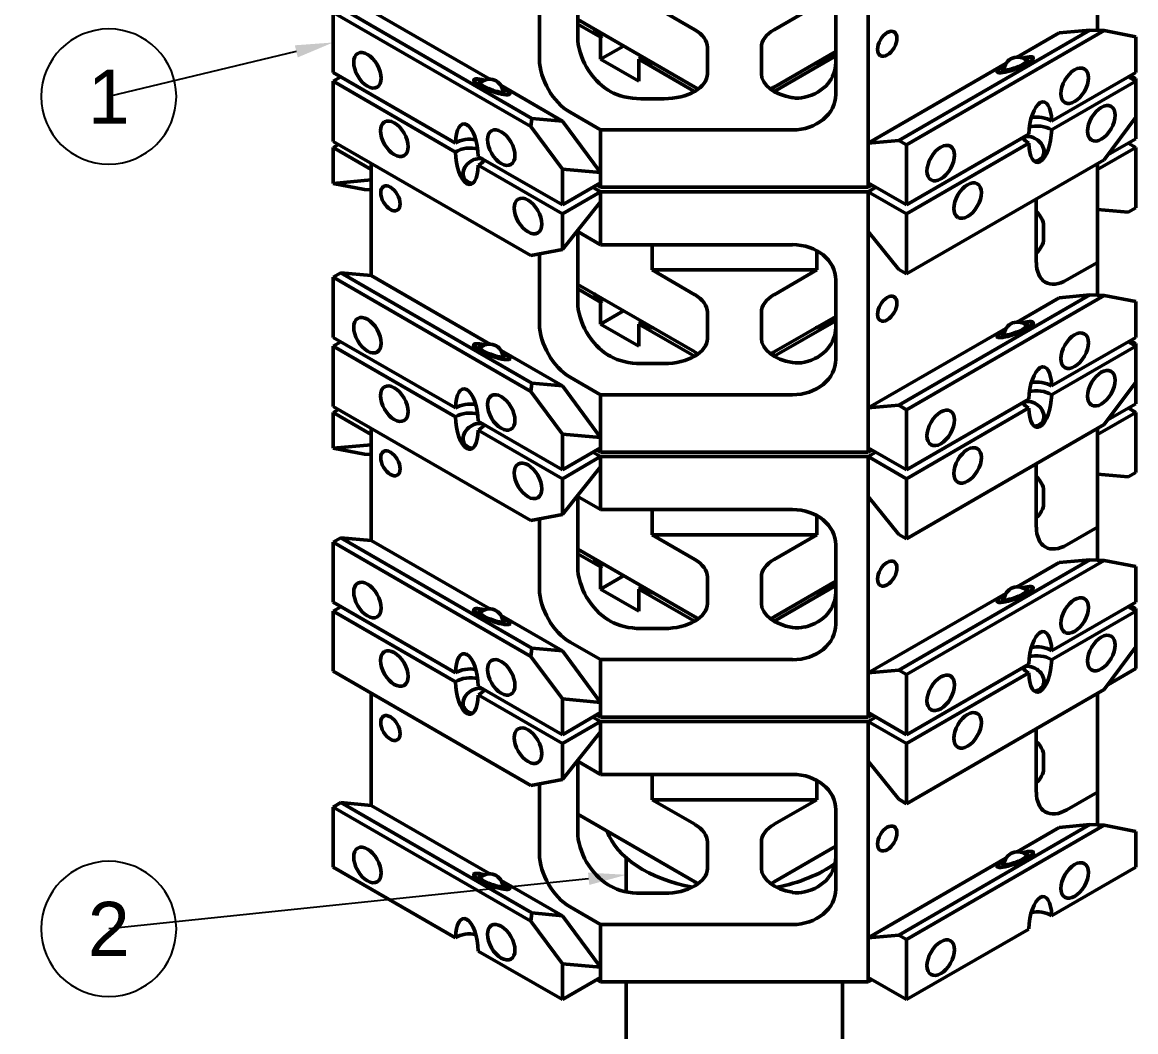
# Model space of a CAD drawing. Header units: millimetres. Extents: x 0 to 420, y 0 to 297.
# Drawn here: x 107.6 to 210.6, y 118.9 to 212.3 of the extents above; entities that cross this region are included whole.
import ezdxf
from ezdxf import colors
from ezdxf.entities.mleader import LeaderData, LeaderLine
from ezdxf.math import Vec2, Vec3

# ---------------------------------------------------------------- set-up
doc = ezdxf.new("R2010")
doc.units = ezdxf.units.MM
doc.header["$LTSCALE"] = 0.75
doc.layers.add('Balloons', color=7, linetype='Continuous', lineweight=25)
doc.layers.add('Visible', color=7, linetype='Continuous', lineweight=50)
doc.styles.get("Standard").update_dxf_attribs({"font": 'arial.ttf'})

# ---------------------------------------------------------------- blocks, each defined once
blk = doc.blocks.new('*B5')
at = {"transparency": 16777216}
for start, end in [(90, 270), (270, 90)]:
    blk.add_arc((0, 0), 6.25, start, end, dxfattribs=at)
at = {"transparency": 16777216, "insert": (0, 0), "char_height": 5, "attachment_point": 5}
blk.add_mtext('2', dxfattribs=at)
blk = doc.blocks.new('*B6')
at = {"transparency": 16777216}
for start, end in [(90, 270), (270, 90)]:
    blk.add_arc((0, 0), 6.25, start, end, dxfattribs=at)
at = {"transparency": 16777216, "insert": (0, 0), "char_height": 5, "attachment_point": 5}
blk.add_mtext('1', dxfattribs=at)

msp = doc.modelspace()

# ---------------------------------------------------------------- linework, layer by layer
at = {"layer": 'Visible', "extrusion": (-0.707107, -0.408248, 0.57735)}
for p, q in [((185.9, 197.03), (185.9, 221.12)), ((159.03, 217.44), (159.03, 210.91)), ((155.49, 208.87), (155.49, 215.36)), ((207.11, 211.54), (207.11, 214.58)), ((136.4, 213.2), (154.69, 202.64)), ((136.4, 207.64), (136.4, 213.2)), ((137.11, 213.61), (154.78, 203.4)), ((139.93, 213.36), (150.9, 207.03)), ((169.85, 211.6), (165.9, 213.88)), ((177.19, 211.6), (181.15, 213.88)), ((169.85, 206.29), (159.03, 212.54)), ((182.9, 212.95), (182.9, 205.6)), ((161.15, 210.91), (159.03, 212.13)), ((161.3, 210.99), (161.3, 211.23)), ((188.72, 201.36), (206.4, 211.57)), ((189.43, 200.96), (207.72, 211.52)), ((199.68, 209.07), (203.57, 211.32)), ((206.4, 211.57), (203.57, 211.32)), ((206.4, 211.57), (207.72, 211.52)), ((207.72, 211.52), (210.64, 210.95)), ((161.15, 210.91), (161.3, 210.99)), ((161.15, 208.87), (161.15, 210.91)), ((210.64, 210.95), (210.64, 207.64)), ((161.15, 208.87), (163.27, 210.09)), ((164.83, 209.19), (164.83, 208.95)), ((171.02, 207.53), (171.02, 209.97)), ((176.02, 207.53), (176.02, 209.97)), ((182.9, 209.59), (177.19, 206.29)), ((177.21, 205.89), (182.9, 209.18)), ((164.68, 206.83), (161.15, 208.87)), ((164.83, 208.95), (164.68, 208.87)), ((164.68, 208.87), (164.68, 206.83)), ((169.84, 205.89), (164.68, 208.87)), ((185.9, 201.11), (198.64, 208.47)), ((201.16, 208.91), (201.13, 209)), ((147.71, 201.11), (136.4, 207.64)), ((137.11, 207.23), (136.4, 206.83)), ((197.9, 207.65), (197.86, 207.73)), ((210.64, 207.64), (202.86, 203.15)), ((209.94, 207.23), (210.64, 206.83)), ((210.64, 207.08), (210.16, 207.36)), ((210.43, 206.95), (210.64, 207.08)), ((210.64, 206.83), (210.64, 207.08)), ((147.71, 200.29), (136.4, 206.83)), ((136.4, 206.83), (136.4, 201.27)), ((149.42, 206.87), (149.45, 206.96)), ((151.94, 206.43), (157.61, 203.15)), ((161.85, 206.01), (162.05, 205.9)), ((210.64, 206.83), (202.86, 202.33)), ((210.64, 203.52), (210.64, 206.83)), ((152.68, 205.61), (152.71, 205.69)), ((164.87, 205.22), (167.02, 205.22)), ((161.15, 202.34), (158.32, 203.97)), ((154.78, 203.4), (154.69, 202.64)), ((154.78, 203.4), (157.61, 203.15)), ((157.61, 203.15), (161.15, 198.39)), ((207.72, 199.58), (210.64, 203.52)), ((210.64, 201.52), (210.64, 203.52)), ((154.69, 202.64), (157.61, 198.71)), ((178.9, 202.34), (161.15, 202.34)), ((161.15, 197.03), (161.15, 202.34)), ((200.75, 201.93), (189.43, 195.4)), ((136.4, 201.27), (154.69, 190.71)), ((136.4, 200.7), (136.89, 200.98)), ((185.9, 201.11), (188.72, 201.36)), ((185.9, 197.44), (185.9, 201.11)), ((188.72, 201.36), (189.43, 200.96)), ((200.75, 201.11), (189.43, 194.58)), ((189.43, 195.4), (189.43, 200.96)), ((200.63, 201.73), (200.48, 201.72)), ((208.05, 200.02), (210.64, 201.52)), ((209.94, 201.11), (210.64, 200.7)), ((139.93, 198.66), (136.4, 200.7)), ((136.4, 197.39), (136.4, 200.7)), ((157.61, 195.4), (149.83, 199.89)), ((202.08, 200.7), (202.13, 200.56)), ((207.11, 198.66), (210.64, 200.7)), ((210.64, 200.7), (210.64, 195.14)), ((139.93, 188.86), (139.93, 199.23)), ((157.61, 194.58), (149.83, 199.07)), ((149.95, 199.68), (150.1, 199.68)), ((189.43, 189.02), (207.72, 199.58)), ((207.11, 199.23), (207.11, 190.09)), ((148.49, 198.66), (148.45, 198.52)), ((161.15, 198.39), (157.61, 198.71)), ((157.61, 198.71), (157.61, 195.4)), ((161.15, 198.39), (161.15, 197.44)), ((139.93, 197.71), (136.4, 197.39)), ((139.32, 196.83), (136.4, 197.39)), ((139.93, 196.81), (139.32, 196.83)), ((161.15, 197.44), (157.61, 195.4)), ((161.15, 196.62), (160.44, 197.03)), ((161.15, 196.62), (160.44, 197.03)), ((161.15, 197.03), (160.79, 197.23)), ((185.9, 197.03), (161.15, 197.03)), ((185.9, 197.44), (189.43, 195.4)), ((186.25, 197.23), (185.9, 197.03)), ((186.6, 197.03), (185.9, 196.62)), ((186.6, 197.03), (185.9, 196.62)), ((161.15, 196.62), (157.61, 194.58)), ((161.15, 191.72), (161.15, 196.62)), ((185.9, 196.62), (161.15, 196.62)), ((161.15, 195.67), (161.15, 196.62)), ((185.9, 172.53), (185.9, 196.62)), ((185.9, 196.62), (185.9, 192.95)), ((185.9, 196.62), (189.43, 194.58)), ((201.45, 195.96), (201.45, 190.09)), ((161.15, 195.67), (157.61, 191.27)), ((207.11, 194.99), (209.94, 194.73)), ((209.94, 194.73), (210.64, 195.14)), ((157.61, 191.27), (157.61, 194.58)), ((189.43, 194.58), (189.43, 189.02)), ((158.98, 192.97), (161.15, 191.72)), ((159.03, 192.95), (159.03, 186.41)), ((185.9, 192.95), (188.72, 189.43)), ((202.11, 192.24), (202.11, 193.48)), ((161.15, 191.72), (178.9, 191.72)), ((165.9, 189.39), (165.9, 191.72)), ((154.69, 190.71), (157.61, 191.27)), ((155.49, 184.37), (155.49, 190.86)), ((181.15, 189.39), (181.15, 191.15)), ((204.28, 188.46), (207.11, 190.09)), ((207.11, 187.05), (207.11, 190.09)), ((137.11, 189.12), (136.4, 188.71)), ((136.4, 188.71), (154.69, 178.15)), ((136.4, 183.15), (136.4, 188.71)), ((139.93, 188.86), (137.11, 189.12)), ((137.11, 189.12), (154.78, 178.91)), ((139.93, 188.86), (150.9, 182.53)), ((169.85, 187.1), (165.9, 189.39)), ((181.15, 189.39), (165.9, 189.39)), ((177.19, 187.1), (181.15, 189.39)), ((188.72, 189.43), (189.43, 189.02)), ((169.85, 181.8), (159.03, 188.05)), ((161.15, 186.41), (159.03, 187.64)), ((182.9, 188.46), (182.9, 181.11)), ((161.15, 186.41), (161.3, 186.5)), ((161.3, 186.5), (161.3, 186.74)), ((188.72, 176.87), (206.4, 187.07)), ((189.43, 176.46), (207.72, 187.02)), ((199.68, 184.57), (203.57, 186.82)), ((206.4, 187.07), (203.57, 186.82)), ((206.4, 187.07), (207.72, 187.02)), ((207.72, 187.02), (210.64, 186.46)), ((210.64, 186.46), (210.64, 183.15)), ((161.15, 184.37), (161.15, 186.41)), ((161.15, 184.37), (163.27, 185.6)), ((171.02, 183.04), (171.02, 185.47)), ((176.02, 183.04), (176.02, 185.47)), ((164.68, 182.33), (161.15, 184.37)), ((164.83, 184.46), (164.68, 184.37)), ((164.68, 184.37), (164.68, 182.33)), ((169.84, 181.4), (164.68, 184.37)), ((164.83, 184.7), (164.83, 184.46)), ((182.9, 185.09), (177.19, 181.8)), ((177.21, 181.4), (182.9, 184.68)), ((201.16, 184.42), (201.13, 184.5)), ((185.9, 176.62), (198.64, 183.97)), ((147.71, 176.62), (136.4, 183.15)), ((137.11, 182.74), (136.4, 182.33)), ((147.71, 175.8), (136.4, 182.33)), ((136.4, 182.33), (136.4, 176.77)), ((149.42, 182.38), (149.45, 182.46)), ((197.9, 183.15), (197.86, 183.24)), ((210.64, 183.15), (202.86, 178.66)), ((210.64, 182.33), (202.86, 177.84)), ((209.94, 182.74), (210.64, 182.33)), ((210.64, 182.58), (210.16, 182.87)), ((210.43, 182.46), (210.64, 182.58)), ((210.64, 182.33), (210.64, 182.58)), ((210.64, 179.02), (210.64, 182.33)), ((151.94, 181.93), (157.61, 178.66)), ((161.85, 181.51), (162.05, 181.4)), ((152.68, 181.11), (152.71, 181.2)), ((164.87, 180.73), (167.02, 180.73)), ((161.15, 177.84), (158.32, 179.47)), ((154.78, 178.91), (154.69, 178.15)), ((154.78, 178.91), (157.61, 178.66)), ((157.61, 178.66), (161.15, 173.89)), ((207.72, 175.08), (210.64, 179.02)), ((210.64, 177.02), (210.64, 179.02)), ((154.69, 178.15), (157.61, 174.21)), ((178.9, 177.84), (161.15, 177.84)), ((161.15, 172.53), (161.15, 177.84)), ((200.75, 177.43), (189.43, 170.9)), ((200.63, 177.23), (200.48, 177.23)), ((136.4, 176.77), (154.69, 166.21)), ((136.4, 176.21), (136.89, 176.49)), ((139.93, 174.17), (136.4, 176.21)), ((136.4, 172.9), (136.4, 176.21)), ((185.9, 176.62), (188.72, 176.87)), ((185.9, 172.94), (185.9, 176.62)), ((188.72, 176.87), (189.43, 176.46)), ((200.75, 176.62), (189.43, 170.08)), ((189.43, 170.9), (189.43, 176.46)), ((202.08, 176.21), (202.13, 176.07)), ((207.11, 174.17), (210.64, 176.21)), ((208.05, 175.53), (210.64, 177.02)), ((209.94, 176.62), (210.64, 176.21)), ((210.64, 176.21), (210.64, 170.65)), ((157.61, 170.9), (149.83, 175.39)), ((149.95, 175.19), (150.1, 175.19)), ((139.93, 164.37), (139.93, 174.73)), ((148.49, 174.16), (148.45, 174.03)), ((157.61, 170.08), (149.83, 174.58)), ((161.15, 173.89), (157.61, 174.21)), ((157.61, 174.21), (157.61, 170.9)), ((189.43, 164.52), (207.72, 175.08)), ((207.11, 174.73), (207.11, 165.59)), ((139.93, 173.21), (136.4, 172.9)), ((161.15, 173.89), (161.15, 172.94)), ((139.32, 172.34), (136.4, 172.9)), ((139.93, 172.31), (139.32, 172.34)), ((161.15, 172.94), (157.61, 170.9)), ((161.15, 172.13), (157.61, 170.08)), ((161.15, 172.13), (160.44, 172.53)), ((161.15, 172.13), (160.44, 172.53)), ((161.15, 172.53), (160.79, 172.74)), ((185.9, 172.53), (161.15, 172.53)), ((161.15, 167.23), (161.15, 172.13)), ((185.9, 172.13), (161.15, 172.13)), ((161.15, 171.17), (161.15, 172.13)), ((185.9, 172.94), (189.43, 170.9)), ((186.25, 172.74), (185.9, 172.53)), ((186.6, 172.53), (185.9, 172.13)), ((186.6, 172.53), (185.9, 172.13)), ((185.9, 148.04), (185.9, 172.13)), ((185.9, 172.13), (185.9, 168.45)), ((185.9, 172.13), (189.43, 170.08)), ((161.15, 171.17), (157.61, 166.77)), ((201.45, 171.46), (201.45, 165.59)), ((157.61, 166.77), (157.61, 170.08)), ((189.43, 170.08), (189.43, 164.52)), ((207.11, 170.49), (209.94, 170.24)), ((209.94, 170.24), (210.64, 170.65)), ((202.11, 167.75), (202.11, 168.98)), ((158.98, 168.48), (161.15, 167.23)), ((159.03, 168.45), (159.03, 161.92)), ((185.9, 168.45), (188.72, 164.93)), ((161.15, 167.23), (178.9, 167.23)), ((165.9, 164.89), (165.9, 167.23)), ((154.69, 166.21), (157.61, 166.77)), ((155.49, 159.88), (155.49, 166.37)), ((181.15, 164.89), (181.15, 166.66)), ((169.85, 162.61), (165.9, 164.89)), ((181.15, 164.89), (165.9, 164.89)), ((177.19, 162.61), (181.15, 164.89)), ((188.72, 164.93), (189.43, 164.52)), ((204.28, 163.96), (207.11, 165.59)), ((207.11, 162.55), (207.11, 165.59)), ((137.11, 164.62), (136.4, 164.21)), ((136.4, 164.21), (154.69, 153.65)), ((136.4, 158.65), (136.4, 164.21)), ((139.93, 164.37), (137.11, 164.62)), ((137.11, 164.62), (154.78, 154.41)), ((139.93, 164.37), (150.9, 158.04)), ((182.9, 163.96), (182.9, 156.61)), ((169.85, 157.3), (159.03, 163.55)), ((161.15, 161.92), (159.03, 163.14)), ((161.15, 161.92), (161.3, 162)), ((161.15, 159.88), (161.15, 161.92)), ((161.3, 162), (161.3, 162.24)), ((188.72, 152.37), (206.4, 162.58)), ((189.43, 151.97), (207.72, 162.53)), ((199.68, 160.08), (203.57, 162.33)), ((206.4, 162.58), (203.57, 162.33)), ((206.4, 162.58), (207.72, 162.53)), ((207.72, 162.53), (210.64, 161.96)), ((210.64, 161.96), (210.64, 158.65)), ((161.15, 159.88), (163.27, 161.1)), ((171.02, 158.54), (171.02, 160.98)), ((176.02, 158.54), (176.02, 160.98)), ((164.68, 157.84), (161.15, 159.88)), ((164.83, 159.96), (164.68, 159.88)), ((164.68, 159.88), (164.68, 157.84)), ((169.84, 156.9), (164.68, 159.88)), ((164.83, 160.2), (164.83, 159.96)), ((182.9, 160.6), (177.19, 157.3)), ((177.21, 156.9), (182.9, 160.19)), ((201.16, 159.92), (201.13, 160.01)), ((147.71, 152.12), (136.4, 158.65)), ((185.9, 152.12), (198.64, 159.48)), ((197.9, 158.66), (197.86, 158.74)), ((210.64, 158.65), (202.86, 154.16)), ((137.11, 158.24), (136.4, 157.84)), ((147.71, 151.3), (136.4, 157.84)), ((136.4, 157.84), (136.4, 152.28)), ((149.42, 157.88), (149.45, 157.97)), ((210.64, 157.84), (202.86, 153.34)), ((209.94, 158.24), (210.64, 157.84)), ((210.64, 158.09), (210.16, 158.37)), ((210.43, 157.96), (210.64, 158.09)), ((210.64, 157.84), (210.64, 158.09)), ((210.64, 154.53), (210.64, 157.84)), ((151.94, 157.44), (157.61, 154.16)), ((152.68, 156.62), (152.71, 156.7)), ((161.85, 157.02), (162.05, 156.91)), ((164.87, 156.23), (167.02, 156.23)), ((161.15, 153.35), (158.32, 154.98)), ((207.72, 150.59), (210.64, 154.53)), ((210.64, 152.53), (210.64, 154.53)), ((154.78, 154.41), (154.69, 153.65)), ((154.69, 153.65), (157.61, 149.72)), ((154.78, 154.41), (157.61, 154.16)), ((157.61, 154.16), (161.15, 149.4)), ((178.9, 153.35), (161.15, 153.35)), ((161.15, 148.04), (161.15, 153.35)), ((200.75, 152.94), (189.43, 146.41)), ((200.63, 152.74), (200.48, 152.73)), ((208.05, 151.03), (210.64, 152.53)), ((136.4, 152.28), (154.69, 141.72)), ((185.9, 152.12), (188.72, 152.37)), ((185.9, 148.45), (185.9, 152.12)), ((188.72, 152.37), (189.43, 151.97)), ((200.75, 152.12), (189.43, 145.59)), ((189.43, 146.41), (189.43, 151.97)), ((202.08, 151.71), (202.13, 151.58)), ((157.61, 146.41), (149.83, 150.9)), ((149.95, 150.69), (150.1, 150.69)), ((189.43, 140.03), (207.72, 150.59)), ((139.93, 139.87), (139.93, 150.24)), ((148.49, 149.67), (148.45, 149.53)), ((157.61, 145.59), (149.83, 150.08)), ((161.15, 149.4), (157.61, 149.72)), ((157.61, 149.72), (157.61, 146.41)), ((161.15, 149.4), (161.15, 148.45)), ((207.11, 150.24), (207.11, 141.1)), ((161.15, 148.45), (157.61, 146.41)), ((185.9, 148.45), (189.43, 146.41)), ((161.15, 147.63), (157.61, 145.59)), ((161.15, 147.63), (160.44, 148.04)), ((161.15, 147.63), (160.44, 148.04)), ((161.15, 148.04), (160.79, 148.24)), ((185.9, 148.04), (161.15, 148.04)), ((161.15, 142.73), (161.15, 147.63)), ((185.9, 147.63), (161.15, 147.63)), ((161.15, 146.68), (161.15, 147.63)), ((186.25, 148.24), (185.9, 148.04)), ((186.6, 148.04), (185.9, 147.63)), ((186.6, 148.04), (185.9, 147.63)), ((185.9, 123.54), (185.9, 147.63)), ((185.9, 147.63), (185.9, 143.96)), ((185.9, 147.63), (189.43, 145.59)), ((161.15, 146.68), (157.61, 142.28)), ((201.45, 146.97), (201.45, 141.1)), ((157.61, 142.28), (157.61, 145.59)), ((189.43, 145.59), (189.43, 140.03)), ((202.11, 143.25), (202.11, 144.49)), ((158.98, 143.98), (161.15, 142.73)), ((159.03, 143.96), (159.03, 137.42)), ((185.9, 143.96), (188.72, 140.44)), ((154.69, 141.72), (157.61, 142.28)), ((161.15, 142.73), (178.9, 142.73)), ((165.9, 140.4), (165.9, 142.73)), ((181.15, 140.4), (181.15, 142.17)), ((155.49, 135.38), (155.49, 141.87)), ((137.11, 140.13), (136.4, 139.72)), ((139.93, 139.87), (137.11, 140.13)), ((137.11, 140.13), (154.78, 129.92)), ((169.85, 138.12), (165.9, 140.4)), ((181.15, 140.4), (165.9, 140.4)), ((177.19, 138.12), (181.15, 140.4)), ((188.72, 140.44), (189.43, 140.03)), ((204.28, 139.47), (207.11, 141.1)), ((207.11, 138.06), (207.11, 141.1)), ((136.4, 139.72), (154.69, 129.16)), ((136.4, 134.16), (136.4, 139.72)), ((139.93, 139.87), (150.9, 133.54)), ((169.85, 132.81), (159.03, 139.06)), ((182.9, 139.47), (182.9, 132.12)), ((188.72, 127.88), (206.4, 138.09)), ((189.43, 127.47), (207.72, 138.03)), ((206.4, 138.09), (203.57, 137.83)), ((206.4, 138.09), (207.72, 138.03)), ((207.72, 138.03), (210.64, 137.47)), ((199.68, 135.58), (203.57, 137.83)), ((210.64, 137.47), (210.64, 134.16)), ((171.02, 134.05), (171.02, 136.48)), ((176.02, 134.05), (176.02, 136.48)), ((182.9, 136.1), (177.19, 132.81)), ((163.52, 135.02), (163.52, 131.87)), ((185.9, 127.63), (198.64, 134.98)), ((201.16, 135.43), (201.13, 135.51)), ((147.71, 127.63), (136.4, 134.16)), ((197.9, 134.16), (197.86, 134.25)), ((210.64, 134.16), (202.86, 129.67)), ((149.42, 133.39), (149.45, 133.47)), ((151.94, 132.94), (157.61, 129.67)), ((152.68, 132.12), (152.71, 132.21)), ((161.85, 132.53), (162.05, 132.41)), ((164.87, 131.74), (167.02, 131.74)), ((154.78, 129.92), (154.69, 129.16)), ((154.78, 129.92), (157.61, 129.67)), ((161.15, 128.85), (158.32, 130.48)), ((154.69, 129.16), (157.61, 125.22)), ((157.61, 129.67), (161.15, 124.9)), ((178.9, 128.85), (161.15, 128.85)), ((161.15, 123.54), (161.15, 128.85)), ((185.9, 127.63), (188.72, 127.88)), ((188.72, 127.88), (189.43, 127.47)), ((200.75, 128.44), (189.43, 121.91)), ((185.9, 123.95), (185.9, 127.63)), ((189.43, 121.91), (189.43, 127.47)), ((157.61, 121.91), (149.83, 126.4)), ((161.15, 124.9), (157.61, 125.22)), ((157.61, 125.22), (157.61, 121.91)), ((161.15, 124.9), (161.15, 123.95)), ((161.15, 123.95), (157.61, 121.91)), ((161.15, 123.54), (160.79, 123.75)), ((185.9, 123.95), (189.43, 121.91)), ((186.25, 123.75), (185.9, 123.54)), ((185.9, 123.54), (161.15, 123.54)), ((163.52, 123.54), (163.52, 14.75)), ((183.52, 123.54), (183.52, 14.75))]:
    msp.add_line(p, q, dxfattribs=at)
at = {"layer": 'Visible', "extrusion": (1e-16, 0, -1)}
for centre, radius, start, end in [((-199.71, 207.82), 1.25, 1.8085, 135.7794), ((-199.71, 158.83), 1.25, 1.8085, 135.7794), ((-179.89, 159.58), 3, 180.8377, 220.7452)]:
    msp.add_arc(centre, radius, start, end, dxfattribs=at)
at = {"layer": 'Visible', "extrusion": (0, -2e-16, -1)}
msp.add_arc((-179.89, 208.57), 3, 180.8377, 220.7452, dxfattribs=at)
at = {"layer": 'Visible', "extrusion": (-1e-16, -2e-16, -1)}
for centre in [(-150.87, 205.78), (-150.87, 156.79)]:
    msp.add_arc(centre, 1.25, 44.2206, 178.1915, dxfattribs=at)
at = {"layer": 'Visible'}
for centre in [(179.36, 208.08), (179.36, 183.58), (179.36, 159.09), (179.36, 134.59)]:
    msp.add_arc(centre, 2.8, 260.3689, 283.565, dxfattribs=at)
at = {"layer": 'Visible', "extrusion": (-2e-16, 1e-16, -1)}
msp.add_arc((-199.71, 183.32), 1.25, 1.8085, 135.7794, dxfattribs=at)
at = {"layer": 'Visible', "extrusion": (-1e-16, -1e-16, -1)}
msp.add_arc((-179.89, 184.08), 3, 180.8377, 220.7452, dxfattribs=at)
at = {"layer": 'Visible', "extrusion": (0, -1e-16, -1)}
for centre, radius, start, end in [((-150.87, 181.28), 1.25, 44.2206, 178.1915), ((-179.89, 135.09), 3, 180.8377, 220.7452), ((-150.87, 132.29), 1.25, 44.2206, 178.1915)]:
    msp.add_arc(centre, radius, start, end, dxfattribs=at)
at = {"layer": 'Visible', "extrusion": (1e-16, -1e-16, -1)}
msp.add_arc((-199.71, 134.33), 1.25, 1.8085, 135.7794, dxfattribs=at)
at = {"layer": 'Visible'}
for centre, major_axis, ratio, start_param, end_param in [((173.52, 216.01), (15, 0), 0.57735, 3.668069, 3.759543), ((167.02, 209.97), (4, 0), 0.57735, 0, 0.785398), ((180.02, 209.97), (4, 0), 0.57735, 2.356194, 3.141593), ((173.52, 216.01), (-15, 0), 0.57735, 2.097273, 2.245874), ((199.49, 208.36), (1.68, 0.65), 0.211325, 2.058528, 7.36625), ((199.49, 208.36), (1.63, 0.63), 0.211325, 2.083421, 7.341357), ((158.32, 207.23), (-2, 3.46), 0.57735, 0.785398, 2.356194), ((173.52, 216.01), (-15, 0), 0.57735, 0.952846, 1.04432), ((151.08, 206.32), (-1.68, 0.65), 0.211325, -1.083065, 4.224657), ((151.08, 206.32), (-1.63, 0.63), 0.211325, -1.058171, 4.199764), ((167.02, 207.53), (-4, 0), 0.57735, 1.570796, 3.141593), ((180.02, 207.53), (-4, 0), 0.57735, 0, 1.285535), ((164.87, 207.53), (-4, 0), 0.57735, 0.785398, 1.570796), ((178.9, 205.6), (-4, 0), 0.816497, 1.570796, 3.141593), ((201.81, 202.41), (0.31, 2.52), 0.402543, -1.223352, 1.811354), ((200.91, 204.72), (1.24, 0.48), 0.211325, -0.982253, -0.731833), ((148.77, 200.37), (-0.31, 2.52), 0.402543, 4.471831, 7.506537), ((149.67, 202.68), (-1.24, 0.48), 0.211325, 0.731833, 0.982253), ((198.11, 193.48), (4, 0), 0.57735, 0, 0.581233), ((178.9, 188.46), (-4, 0), 0.816497, 3.141593, 4.712389), ((198.11, 192.24), (4, 0), 0.57735, -0.581233, 0), ((204.28, 191.72), (2, 3.46), 0.57735, 2.356194, 3.926991), ((173.52, 191.52), (15, 0), 0.57735, 3.668069, 3.759543), ((167.02, 185.47), (-4, 0), 0.57735, 3.141593, 3.926991), ((180.02, 185.47), (-4, 0), 0.57735, -0.785398, 0), ((158.32, 182.74), (-2, 3.46), 0.57735, 0.785398, 2.356194), ((173.52, 191.52), (-15, 0), 0.57735, 0.952846, 1.04432), ((173.52, 191.52), (-15, 0), 0.57735, 2.097273, 2.245874), ((199.49, 183.87), (1.68, 0.65), 0.211325, 2.058528, 7.36625), ((199.49, 183.87), (1.63, 0.63), 0.211325, 2.083421, 7.341357), ((151.08, 181.83), (-1.68, 0.65), 0.211325, -1.083065, 4.224657), ((151.08, 181.83), (-1.63, 0.63), 0.211325, -1.058171, 4.199764), ((167.02, 183.04), (4, 0), 0.57735, 4.712389, 6.283185), ((180.02, 183.04), (-4, 0), 0.57735, 0, 1.285535), ((164.87, 183.04), (-4, 0), 0.57735, 0.785398, 1.570796), ((178.9, 181.11), (-4, 0), 0.816497, 1.570796, 3.141593), ((201.81, 177.91), (0.31, 2.52), 0.402543, -1.223352, 1.811354), ((200.91, 180.22), (1.24, 0.48), 0.211325, -0.982253, -0.731833), ((148.77, 175.87), (-0.31, 2.52), 0.402543, 4.471831, 7.506537), ((149.67, 178.18), (-1.24, 0.48), 0.211325, 0.731833, 0.982253), ((198.11, 168.98), (-4, 0), 0.57735, 3.141593, 3.722825), ((178.9, 163.96), (4, 0), 0.816497, 0, 1.570796), ((198.11, 167.75), (4, 0), 0.57735, -0.581233, 0), ((204.28, 167.23), (2, 3.46), 0.57735, 2.356194, 3.926991), ((173.52, 167.02), (15, 0), 0.57735, 3.668069, 3.759543), ((167.02, 160.98), (4, 0), 0.57735, 0, 0.785398), ((180.02, 160.98), (-4, 0), 0.57735, -0.785398, 0), ((158.32, 158.24), (-2, 3.46), 0.57735, 0.785398, 2.356194), ((173.52, 167.02), (-15, 0), 0.57735, 0.952846, 1.04432), ((173.52, 167.02), (-15, 0), 0.57735, 2.097273, 2.245874), ((199.49, 159.37), (1.68, 0.65), 0.211325, 2.058528, 7.36625), ((199.49, 159.37), (1.63, 0.63), 0.211325, 2.083421, 7.341357), ((151.08, 157.33), (-1.68, 0.65), 0.211325, -1.083065, 4.224657), ((151.08, 157.33), (-1.63, 0.63), 0.211325, -1.058171, 4.199764), ((167.02, 158.54), (4, 0), 0.57735, 4.712389, 6.283185), ((180.02, 158.54), (-4, 0), 0.57735, 0, 1.285535), ((164.87, 158.54), (-4, 0), 0.57735, 0.785398, 1.570796), ((178.9, 156.61), (-4, 0), 0.816497, 1.570796, 3.141593), ((201.81, 153.42), (0.31, 2.52), 0.402543, -1.223352, 1.811354), ((200.91, 155.73), (1.24, 0.48), 0.211325, -0.982253, -0.731833), ((148.77, 151.38), (-0.31, 2.52), 0.402543, 4.471831, 7.506537), ((149.67, 153.69), (-1.24, 0.48), 0.211325, 0.731833, 0.982253), ((198.11, 144.49), (-4, 0), 0.57735, 3.141593, 3.722825), ((198.11, 143.25), (4, 0), 0.57735, -0.581233, 0), ((178.9, 139.47), (4, 0), 0.816497, 0, 1.570796), ((204.28, 142.73), (2, 3.46), 0.57735, 2.356194, 3.926991), ((167.02, 136.48), (4, 0), 0.57735, 0, 0.785398), ((180.02, 136.48), (4, 0), 0.57735, 2.356194, 3.141593), ((158.32, 133.75), (-2, 3.46), 0.57735, 0.785398, 2.356194), ((199.49, 134.88), (1.68, 0.65), 0.211325, 2.058528, 7.36625), ((199.49, 134.88), (1.63, 0.63), 0.211325, 2.083421, 7.341357), ((167.02, 134.05), (4, 0), 0.57735, 4.712389, 6.283185), ((180.02, 134.05), (-4, 0), 0.57735, 0, 1.285535), ((151.08, 132.84), (-1.68, 0.65), 0.211325, -1.083065, 4.224657), ((151.08, 132.84), (-1.63, 0.63), 0.211325, -1.058171, 4.199764), ((164.87, 134.05), (-4, 0), 0.57735, 0.785398, 1.570796), ((178.9, 132.12), (-4, 0), 0.816497, 1.570796, 3.141593), ((201.81, 128.92), (0.31, 2.52), 0.402543, -1.223352, 1.811354), ((200.91, 131.24), (1.24, 0.48), 0.211325, -0.982253, -0.731833), ((148.77, 126.88), (-0.31, 2.52), 0.402543, 4.471831, 7.506537), ((149.67, 129.19), (-1.24, 0.48), 0.211325, 0.731833, 0.982253)]:
    msp.add_ellipse(centre, major_axis=major_axis, ratio=ratio, start_param=start_param, end_param=end_param, dxfattribs=at)
at = {"layer": 'Visible', "extrusion": (1e-16, -1e-16, -1)}
for centre, major_axis, ratio, start_param, end_param in [((187.66, 210.3), (0.63, 1.1), 0.57735, 3.141593, 9.424778), ((200.91, 200.58), (-1.09, 0.76), 0.788675, 0.572898, 3.915335), ((187.66, 185.8), (0.63, 1.1), 0.57735, 3.141593, 9.424778), ((187.66, 161.31), (0.63, 1.1), 0.57735, 3.141593, 9.424778), ((151.08, 157.33), (-1.16, 0.45), 0.211325, 2.520111, 6.904667), ((149.78, 149.4), (1.23, 0.86), 0.788675, -0.833995, -0.762662), ((187.66, 136.81), (0.63, 1.1), 0.57735, 3.141593, 9.424778)]:
    msp.add_ellipse(centre, major_axis=major_axis, ratio=ratio, start_param=start_param, end_param=end_param, dxfattribs=at)
at = {"layer": 'Visible', "extrusion": (0, -1e-16, -1)}
for centre in [(161.85, 209.28), (161.85, 184.78), (161.85, 160.29), (161.85, 135.79)]:
    msp.add_ellipse(centre, major_axis=(-2, 3.46), ratio=0.57735, start_param=3.926991, end_param=5.497787, dxfattribs=at)
at = {"layer": 'Visible', "extrusion": (3e-16, 1e-16, -1)}
for centre in [(139.58, 207.85), (142.06, 201.52), (151.95, 200.7), (154.43, 194.37), (139.58, 183.35), (142.06, 177.02), (151.95, 176.21), (154.43, 169.88), (139.58, 158.86), (142.06, 152.53), (151.95, 151.71), (154.43, 145.39), (139.58, 134.36), (151.95, 127.22)]:
    msp.add_ellipse(centre, major_axis=(-0.9, 1.56), ratio=0.57735, dxfattribs=at)
at = {"layer": 'Visible', "extrusion": (2e-16, -2e-16, -1)}
for centre, major_axis, ratio, start_param, end_param in [((199.49, 208.36), (1.16, 0.45), 0.211325, -0.621482, 3.763075), ((149.78, 198.39), (1.23, 0.86), 0.788675, 3.227123, 3.975588), ((149.78, 173.89), (1.23, 0.86), 0.788675, 3.227123, 3.975588), ((199.49, 159.37), (1.16, 0.45), 0.211325, -0.621482, 3.763075), ((199.49, 134.88), (1.16, 0.45), 0.211325, -0.621482, 3.763075)]:
    msp.add_ellipse(centre, major_axis=major_axis, ratio=ratio, start_param=start_param, end_param=end_param, dxfattribs=at)
at = {"layer": 'Visible', "extrusion": (0, 0, -1)}
for centre, major_axis, ratio, start_param, end_param in [((204.99, 206.42), (0.9, 1.56), 0.57735, 3.141593, 9.424778), ((207.46, 202.95), (0.9, 1.56), 0.57735, 3.141593, 9.424778), ((192.61, 199.27), (0.9, 1.56), 0.57735, 3.141593, 9.424778), ((195.09, 195.8), (0.9, 1.56), 0.57735, 3.141593, 9.424778), ((199.49, 183.87), (1.16, 0.45), 0.211325, -0.621482, 3.763075), ((204.99, 181.92), (0.9, 1.56), 0.57735, 3.141593, 9.424778), ((207.46, 178.45), (0.9, 1.56), 0.57735, 3.141593, 9.424778), ((192.61, 174.78), (0.9, 1.56), 0.57735, 3.141593, 9.424778), ((195.09, 171.31), (0.9, 1.56), 0.57735, 3.141593, 9.424778), ((204.99, 157.43), (0.9, 1.56), 0.57735, 3.141593, 9.424778), ((207.46, 153.96), (0.9, 1.56), 0.57735, 3.141593, 9.424778), ((192.61, 150.28), (0.9, 1.56), 0.57735, 3.141593, 9.424778), ((195.09, 146.81), (0.9, 1.56), 0.57735, 3.141593, 9.424778), ((204.99, 132.93), (0.9, 1.56), 0.57735, 3.141593, 9.424778), ((192.61, 125.79), (0.9, 1.56), 0.57735, 3.141593, 9.424778)]:
    msp.add_ellipse(centre, major_axis=major_axis, ratio=ratio, start_param=start_param, end_param=end_param, dxfattribs=at)
at = {"layer": 'Visible', "extrusion": (1e-16, -2e-16, -1)}
for centre, major_axis, ratio, start_param, end_param in [((151.08, 206.32), (-1.16, 0.45), 0.211325, 2.520111, 6.904667), ((149.67, 198.54), (1.09, 0.76), 0.788675, 2.36785, 5.710287)]:
    msp.add_ellipse(centre, major_axis=major_axis, ratio=ratio, start_param=start_param, end_param=end_param, dxfattribs=at)
at = {"layer": 'Visible', "extrusion": (2e-16, 0, -1)}
for centre, major_axis, ratio, start_param, end_param in [((167.02, 204.66), (-4, 0), 0.57735, 2.356194, 2.470478), ((180.02, 204.66), (4, 0), 0.57735, 3.812707, 3.926991), ((167.02, 180.16), (-4, 0), 0.57735, 2.356194, 2.470478), ((180.02, 180.16), (-4, 0), 0.57735, 0.671115, 0.785398), ((167.02, 155.67), (-4, 0), 0.57735, 2.356194, 2.470478), ((180.02, 155.67), (-4, 0), 0.57735, 0.671115, 0.785398), ((149.78, 149.4), (1.23, 0.86), 0.788675, 3.227123, 3.975588), ((173.52, 138.85), (12, 0), 0.57735, 1.900688, 2.94188), ((173.52, 138.85), (-12, 0), 0.57735, 3.823381, 4.382498), ((167.02, 131.17), (4, 0), 0.57735, -0.785398, -0.671115), ((180.02, 131.17), (-4, 0), 0.57735, 0.671115, 0.785398)]:
    msp.add_ellipse(centre, major_axis=major_axis, ratio=ratio, start_param=start_param, end_param=end_param, dxfattribs=at)
at = {"layer": 'Visible', "extrusion": (2e-16, -1e-16, -1)}
for centre, major_axis, ratio, start_param, end_param in [((178.9, 208.49), (4, 0), 0.816497, 0.612837, 1.285535), ((201.81, 201.85), (0.31, 2.52), 0.402543, 1.330238, 4.364944), ((200.8, 200.43), (-1.23, 0.86), 0.788675, 0.762662, 0.833995), ((148.77, 199.81), (-0.31, 2.52), 0.402543, 1.918241, 4.952947), ((200.8, 200.43), (-1.23, 0.86), 0.788675, 2.307597, 3.056062), ((151.08, 181.83), (-1.16, 0.45), 0.211325, 2.520111, 6.904667), ((178.9, 183.99), (4, 0), 0.816497, 0.612837, 1.285535), ((201.81, 177.36), (0.31, 2.52), 0.402543, 1.330238, 4.364944), ((148.77, 175.32), (-0.31, 2.52), 0.402543, 1.918241, 4.952947), ((149.67, 174.04), (1.09, 0.76), 0.788675, 2.36785, 5.710287), ((178.9, 159.5), (4, 0), 0.816497, 0.612837, 1.285535), ((200.8, 151.44), (-1.23, 0.86), 0.788675, 0.762662, 0.833995), ((201.81, 152.86), (0.31, 2.52), 0.402543, 1.330238, 4.364944), ((148.77, 150.82), (-0.31, 2.52), 0.402543, 1.918241, 4.952947), ((151.08, 132.84), (-1.16, 0.45), 0.211325, 2.520111, 6.904667), ((178.9, 135), (4, 0), 0.816497, 0.612837, 1.285535)]:
    msp.add_ellipse(centre, major_axis=major_axis, ratio=ratio, start_param=start_param, end_param=end_param, dxfattribs=at)
at = {"layer": 'Visible', "extrusion": (2e-16, 2e-16, -1)}
for centre, start_param, end_param in [((201.74, 202.58), 1.010941, 2.26912), ((201.74, 201.76), 0.881321, 2.26912), ((201.74, 201.76), -0.979359, -0.374455), ((201.74, 177.27), 0.881321, 2.26912), ((201.74, 178.08), 1.010941, 2.26912), ((201.74, 177.27), -0.979359, -0.374455), ((201.74, 153.59), 1.010941, 2.26912), ((201.74, 152.77), 0.881321, 2.26912), ((201.74, 152.77), -0.979359, -0.374455), ((201.74, 129.09), 1.010941, 2.26912)]:
    msp.add_ellipse(centre, major_axis=(-1.62, 0.2), ratio=0.565741, start_param=start_param, end_param=end_param, dxfattribs=at)
at = {"layer": 'Visible', "extrusion": (1e-16, 3e-16, -1)}
for centre, start_param, end_param in [((148.84, 200.54), 4.014065, 5.272244), ((148.84, 199.72), 4.014065, 5.401864), ((148.84, 199.72), 0.374455, 0.979359), ((148.84, 176.04), 4.014065, 5.272244), ((148.84, 175.22), 4.014065, 5.401864), ((148.84, 175.22), 0.374455, 0.979359), ((148.84, 151.55), 4.014065, 5.272244), ((148.84, 150.73), 4.014065, 5.401864), ((148.84, 150.73), 0.374455, 0.979359), ((148.84, 127.05), 4.014065, 5.272244)]:
    msp.add_ellipse(centre, major_axis=(1.62, 0.2), ratio=0.565741, start_param=start_param, end_param=end_param, dxfattribs=at)
at = {"layer": 'Visible', "extrusion": (1e-16, 1e-16, -1)}
for centre in [(149.78, 198.39), (149.78, 173.89)]:
    msp.add_ellipse(centre, major_axis=(1.23, 0.86), ratio=0.788675, start_param=-0.833995, end_param=-0.762662, dxfattribs=at)
at = {"layer": 'Visible', "extrusion": (3e-16, 0, -1)}
for centre in [(141.7, 196.01), (141.7, 171.51), (141.7, 147.02)]:
    msp.add_ellipse(centre, major_axis=(-0.63, 1.1), ratio=0.57735, dxfattribs=at)
at = {"layer": 'Visible', "extrusion": (1e-16, 0, -1)}
for centre, major_axis, start_param, end_param in [((200.91, 176.08), (-1.09, 0.76), 0.572898, 3.915335), ((200.8, 175.93), (-1.23, 0.86), 0.762662, 0.833995), ((149.67, 149.55), (1.09, 0.76), 2.36785, 5.710287)]:
    msp.add_ellipse(centre, major_axis=major_axis, ratio=0.788675, start_param=start_param, end_param=end_param, dxfattribs=at)
at = {"layer": 'Visible', "extrusion": (1e-16, -4e-16, -1)}
msp.add_ellipse((200.8, 175.93), major_axis=(-1.23, 0.86), ratio=0.788675, start_param=2.307597, end_param=3.056062, dxfattribs=at)
at = {"layer": 'Visible', "extrusion": (0, -2e-16, -1)}
msp.add_ellipse((200.91, 151.59), major_axis=(-1.09, 0.76), ratio=0.788675, start_param=0.572898, end_param=3.915335, dxfattribs=at)
at = {"layer": 'Visible', "extrusion": (3e-16, 1e-16, -1)}
msp.add_ellipse((200.8, 151.44), major_axis=(-1.23, 0.86), ratio=0.788675, start_param=2.307597, end_param=3.056062, dxfattribs=at)

# ---------------------------------------------------------------- leaders
at = {"layer": 'Balloons'}
ml = msp.add_multileader_block('Standard', dxfattribs=at)
ml.set_content('*B6', color=256)
ml.set_leader_properties()
ml.build(insert=Vec2(0, 0))
ml.multileader.update_dxf_attribs({"has_dogleg": 0, "arrow_head_size": 3.5, "block_connection_type": 1})
ctx = ml.context
ctx.base_point, ctx.char_height, ctx.arrow_head_size = Vec3(115.65, 205.42), 3.5, 3.5
ctx.attachment_type = 1
notes = []
notes.append((ctx, [(0, (1, 1, 0), (107.65, 205.42), (1, 0), 8, [(0, [(136.4, 210.42)], 0, [])])]))
ctx.block.insert = Vec3(115.65, 205.42)
ml = msp.add_multileader_block('Standard', dxfattribs=at)
ml.set_content('*B5', color=256)
ml.set_leader_properties()
ml.build(insert=Vec2(0, 0))
ml.multileader.update_dxf_attribs({"has_dogleg": 0, "arrow_head_size": 3.5, "block_connection_type": 1})
ctx = ml.context
ctx.base_point, ctx.char_height, ctx.arrow_head_size = Vec3(115.65, 128.45), 3.5, 3.5
ctx.attachment_type = 1
notes.append((ctx, [(0, (1, 1, 0), (107.65, 128.45), (1, 0), 8, [(0, [(163.52, 133.45)], 0, [])])]))
ctx.block.insert = Vec3(115.65, 128.45)
for ctx, leaders in notes:
    for number, flags, end, landing, length, lines in leaders:
        leader = LeaderData()
        leader.index, (leader.has_last_leader_line, leader.has_dogleg_vector, leader.attachment_direction) = number, flags
        leader.last_leader_point, leader.dogleg_vector, leader.dogleg_length = Vec3(end), Vec3(landing), length
        for number, points, colour, breaks in lines:
            line = LeaderLine()
            line.index, line.vertices, line.color, line.breaks = number, Vec3.list(points), colors.encode_raw_color(colour), breaks
            leader.lines.append(line)
        ctx.leaders.append(leader)

doc.saveas('drawing.dxf')
